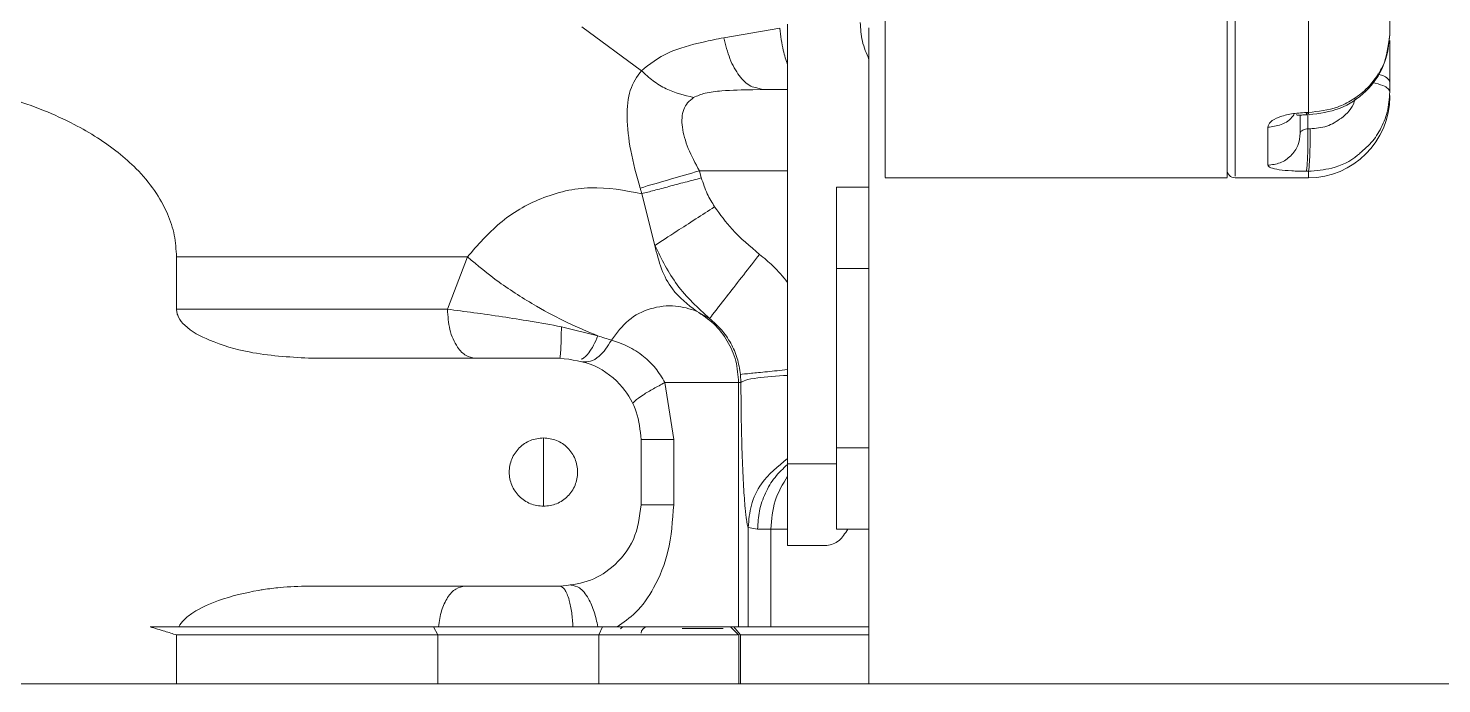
# Model space of a CAD drawing. Header units: millimetres. Extents: x 169 to 14583, y -399 to 10804.
# Drawn here: x 9263.3 to 9350.2, y 2595.5 to 2635.7 of the extents above; entities that cross this region are included whole.
import ezdxf

# ---------------------------------------------------------------- set-up
doc = ezdxf.new("R2010")
doc.units = ezdxf.units.MM
doc.header["$LTSCALE"] = 35

msp = doc.modelspace()

# ---------------------------------------------------------------- linework, layer by layer
at = {"color": 7, "linetype": 'Continuous', "lineweight": 18}
for p, q in [((9297.321, 2635.802), (9300.981, 2633.114)), ((9309.485, 2635.718), (9306.047, 2635.136)), ((9346.967, 2634.972), (9346.967, 2632.419)), ((9314.967, 2625.964), (9314.967, 2633.809)), ((9307.838, 2631.943), (9308.426, 2631.964)), ((9308.087, 2632.06), (9308.427, 2631.964)), ((9308.427, 2631.964), (9309.967, 2631.964)), ((9346.967, 2632.419), (9346.967, 2631.815)), ((9346.967, 2631.538), (9346.967, 2631.596)), ((9341.941, 2630.406), (9341.941, 2629.545)), ((9304.546, 2626.964), (9304.666, 2626.529)), ((9304.546, 2626.964), (9309.967, 2626.964)), ((9309.967, 2620.117), (9309.967, 2626.964)), ((9315.967, 2626.538), (9336.967, 2626.538)), ((9337.467, 2626.538), (9341.967, 2626.538)), ((9301.009, 2625.559), (9301.81, 2622.389)), ((9314.967, 2625.964), (9312.967, 2625.964)), ((9312.967, 2625.964), (9312.967, 2608.964)), ((9272.421, 2621.679), (9272.421, 2618.464)), ((9290.293, 2621.679), (9289.068, 2618.464)), ((9314.967, 2620.964), (9312.967, 2620.964)), ((9314.967, 2609.964), (9314.967, 2620.964)), ((9305.169, 2617.9), (9304.363, 2618.349)), ((9296.07, 2617.391), (9298.308, 2616.829)), ((9280.535, 2615.464), (9295.967, 2615.464)), ((9307.069, 2614.464), (9307.097, 2613.964)), ((9309.967, 2614.405), (9309.967, 2614.755)), ((9302.43, 2613.964), (9302.967, 2610.464)), ((9306.959, 2598.964), (9306.959, 2613.964)), ((9306.959, 2613.964), (9307.097, 2613.964)), ((9294.967, 2610.564), (9294.967, 2608.464)), ((9300.967, 2610.464), (9300.967, 2606.464)), ((9302.967, 2610.464), (9302.967, 2606.464)), ((9314.967, 2609.964), (9312.967, 2609.964)), ((9309.967, 2608.934), (9309.967, 2609.291)), ((9294.967, 2608.464), (9294.967, 2606.364)), ((9312.967, 2608.964), (9309.967, 2608.964)), ((9309.967, 2608.208), (9309.967, 2608.934)), ((9307.543, 2598.964), (9307.543, 2605.067)), ((9307.543, 2605.067), (9308.122, 2604.964)), ((9308.122, 2604.964), (9308.94, 2604.964)), ((9308.94, 2598.964), (9308.94, 2604.964)), ((9309.967, 2604.964), (9309.967, 2603.964)), ((9313.667, 2604.964), (9312.967, 2604.964)), ((9309.967, 2603.964), (9312.386, 2603.964)), ((9295.967, 2601.464), (9280.535, 2601.464)), ((9272.552, 2598.964), (9270.791, 2598.964)), ((9288.208, 2598.964), (9288.486, 2598.464)), ((9296.78, 2598.964), (9298.31, 2598.964)), ((9298.31, 2598.964), (9299.49, 2598.964)), ((9298.588, 2598.964), (9298.371, 2598.464)), ((9306.955, 2598.464), (9306.456, 2598.964)), ((9306.959, 2598.964), (9307.543, 2598.964)), ((9272.421, 2598.464), (9272.421, 2595.469)), ((9288.486, 2598.464), (9288.486, 2595.469)), ((9298.371, 2595.469), (9298.371, 2598.464)), ((9306.967, 2595.469), (9306.967, 2598.464)), ((8680.279, 2595.469), (9425.279, 2595.469))]:
    msp.add_line(p, q, dxfattribs=at)
at = {"color": 7, "linetype": 'Continuous', "lineweight": 18, "flags": 128}
for points in [[(9341.836, 2630.547), (9341.91, 2630.548), (9341.967, 2630.55)], [(9341.941, 2629.545), (9342.014, 2629.545), (9342.072, 2629.544)], [(9341.967, 2626.935), (9341.894, 2626.936), (9341.836, 2626.936)], [(9314.967, 2598.964), (9314.967, 2602.324), (9314.967, 2604.964)], [(9307.079, 2598.464), (9306.846, 2598.744), (9306.664, 2598.964)], [(9307.079, 2595.469), (9307.079, 2596.044), (9307.079, 2598.464)], [(9314.967, 2595.469), (9314.967, 2596.044), (9314.967, 2598.464)]]:
    msp.add_lwpolyline(points, dxfattribs=at)
at = {"color": 7, "linetype": 'Continuous', "lineweight": 18}
for centre, radius, start, end in [((9341.967, 2631.538), 5, 270, 0), ((9337.467, 2627.038), 0.5, 180, 270), ((9301.367, 2598.564), 0.4, 90, 180)]:
    msp.add_arc(centre, radius, start, end, dxfattribs=at)
for points, knots in [([(9337.467, 2725.555), (9337.467, 2723.901), (9337.467, 2720.594), (9337.467, 2714.767), (9337.467, 2708.43), (9337.467, 2701.627), (9337.467, 2694.493), (9337.467, 2687.15), (9337.467, 2679.727), (9337.467, 2672.352), (9337.467, 2665.156), (9337.467, 2658.263), (9337.467, 2651.795), (9337.467, 2645.863), (9337.467, 2640.573), (9337.467, 2636.016), (9337.467, 2632.275), (9337.467, 2629.398), (9337.467, 2627.502), (9337.467, 2626.564), (9337.467, 2626.637), (9337.467, 2626.661)], [0, 0, 0, 0, 0.05406, 0.10812, 0.162179, 0.216239, 0.270299, 0.324359, 0.378418, 0.432478, 0.486538, 0.540598, 0.594658, 0.648717, 0.702777, 0.756837, 0.810897, 0.864956, 0.919016, 0.973076, 1, 1, 1, 1]), ([(9346.967, 2681.882), (9346.967, 2679.395), (9346.967, 2674.425), (9346.967, 2667.151), (9346.967, 2660.2), (9346.967, 2653.721), (9346.967, 2647.865), (9346.967, 2642.77), (9346.967, 2638.44), (9346.967, 2636.362), (9346.967, 2635.322)], [0, 0, 0, 0, 0.1250696, 0.2499984, 0.3749278, 0.4999991, 0.625065, 0.7499849, 0.8749119, 1, 1, 1, 1]), ([(9315.967, 2648.577), (9315.967, 2646.372), (9315.967, 2641.963), (9315.967, 2636.522), (9315.967, 2632.103), (9315.967, 2628.915), (9315.967, 2626.902), (9315.967, 2626.667), (9315.967, 2626.55)], [0, 0, 0, 0, 0.1671796, 0.3343592, 0.5015389, 0.6687185, 0.8358981, 1, 1, 1, 1]), ([(9336.967, 2648.577), (9336.967, 2647.081), (9336.967, 2644.094), (9336.967, 2640.119), (9336.967, 2636.567), (9336.967, 2633.506), (9336.967, 2630.964), (9336.967, 2628.967), (9336.967, 2627.549), (9336.967, 2626.683), (9336.967, 2626.598), (9336.967, 2626.557)], [0, 0, 0, 0, 0.112115, 0.22392, 0.335716, 0.447803, 0.559897, 0.671705, 0.783513, 0.895605, 1, 1, 1, 1]), ([(9309.967, 2633.463), (9309.967, 2633.844), (9309.967, 2634.574), (9309.967, 2635.518), (9309.967, 2635.969)], [0, 0, 0, 0, 0.521748, 1, 1, 1, 1]), ([(9314.967, 2633.809), (9314.81, 2634.175), (9314.498, 2634.9), (9314.451, 2635.687), (9314.428, 2636.077)], [0, 0, 0, 0, 0.504889, 1, 1, 1, 1]), ([(9306.047, 2635.136), (9305.621, 2635.052), (9304.394, 2634.811), (9302.442, 2634.257), (9301.491, 2633.514), (9300.981, 2633.114)], [0, 0, 0, 0, 0.197935, 0.569481, 1, 1, 1, 1]), ([(9306.047, 2635.136), (9306.16, 2634.69), (9306.389, 2633.783), (9306.978, 2632.769), (9307.568, 2632.163), (9307.957, 2632.086), (9308.087, 2632.06)], [0, 0, 0, 0, 0.279363, 0.568949, 0.855624, 1, 1, 1, 1]), ([(9309.485, 2635.718), (9309.545, 2635.251), (9309.652, 2634.416), (9309.871, 2633.754), (9309.967, 2633.463)], [0, 0, 0, 0, 0.56, 1, 1, 1, 1]), ([(9314.967, 2633.809), (9314.967, 2633.941), (9314.967, 2634.183), (9314.967, 2634.654), (9314.967, 2635.18), (9314.967, 2635.561), (9314.967, 2635.747)], [0, 0, 0, 0, 0.306299, 0.563485, 0.78706, 1, 1, 1, 1]), ([(9341.967, 2630.55), (9342.578, 2630.617), (9343.529, 2630.721), (9344.7, 2631.311), (9345.61, 2632.007), (9346.333, 2632.926), (9346.859, 2634.074), (9346.928, 2634.874), (9346.967, 2635.322)], [0, 0, 0, 0, 0.232554, 0.361939, 0.49973, 0.676354, 0.818742, 1, 1, 1, 1]), ([(9342.006, 2630.407), (9342.649, 2630.49), (9343.937, 2630.657), (9345.57, 2631.78), (9346.721, 2633.369), (9346.875, 2634.621), (9346.953, 2635.248)], [0, 0, 0, 0, 0.248743, 0.49832, 0.748718, 1, 1, 1, 1]), ([(9309.967, 2631.964), (9309.967, 2632.032), (9309.967, 2632.163), (9309.967, 2633.04), (9309.967, 2633.463)], [0, 0, 0, 0, 0.518195, 1, 1, 1, 1]), ([(9232.065, 2627.165), (9232.437, 2627.507), (9233.201, 2628.212), (9234.529, 2629.117), (9236.107, 2630), (9237.953, 2630.815), (9240.061, 2631.533), (9242.905, 2632.26), (9246.637, 2632.847), (9250.683, 2633.04), (9254.298, 2632.891), (9257.236, 2632.557), (9259.857, 2632.06), (9262.175, 2631.44), (9264.226, 2630.717), (9266.018, 2629.902), (9267.552, 2629.026), (9268.834, 2628.12), (9270.03, 2627.056), (9271.089, 2625.812), (9271.87, 2624.421), (9272.338, 2623.033), (9272.393, 2622.127), (9272.421, 2621.679)], [0, 0, 0, 0, 0.0324927, 0.0667479, 0.1030836, 0.1486781, 0.1962657, 0.2461918, 0.3372481, 0.4387514, 0.5061415, 0.5697754, 0.6287467, 0.677512, 0.7239702, 0.7684505, 0.8039421, 0.8374228, 0.8691999, 0.9067455, 0.9418224, 0.9712837, 1, 1, 1, 1]), ([(9300.981, 2633.114), (9300.72, 2632.755), (9300.219, 2632.064), (9300.05, 2630.311), (9300.268, 2628.2), (9300.69, 2626.684), (9300.906, 2625.907)], [0, 0, 0, 0, 0.262901, 0.504632, 0.746122, 1, 1, 1, 1]), ([(9300.981, 2633.114), (9301.214, 2632.901), (9301.679, 2632.474), (9302.742, 2631.82), (9303.617, 2631.608), (9304.192, 2631.468)], [0, 0, 0, 0, 0.256468, 0.51183, 1, 1, 1, 1]), ([(9346.967, 2632.419), (9346.929, 2632.506), (9346.853, 2632.68), (9346.504, 2632.848), (9346.237, 2632.897), (9346.212, 2632.902)], [0, 0, 0, 0, 0.475227, 0.950455, 1, 1, 1, 1]), ([(9304.192, 2631.468), (9304.418, 2631.565), (9304.911, 2631.776), (9306.175, 2631.917), (9307.193, 2631.933), (9307.838, 2631.943)], [0, 0, 0, 0, 0.237992, 0.517343, 1, 1, 1, 1]), ([(9309.967, 2626.964), (9309.967, 2627.697), (9309.967, 2629.165), (9309.967, 2630.808), (9309.967, 2631.789), (9309.967, 2631.905), (9309.967, 2631.964)], [0, 0, 0, 0, 0.279619, 0.559238, 0.779619, 1, 1, 1, 1]), ([(9346.967, 2631.815), (9346.936, 2631.396), (9346.876, 2630.587), (9346.413, 2629.496), (9345.853, 2628.661), (9345.389, 2628.268), (9345.205, 2628.112)], [0, 0, 0, 0, 0.296721, 0.573679, 0.830824, 1, 1, 1, 1]), ([(9345.845, 2632.373), (9345.859, 2632.371), (9346.145, 2632.348), (9346.528, 2632.219), (9346.903, 2632.024), (9346.946, 2631.885), (9346.967, 2631.815)], [0, 0, 0, 0, 0.019204, 0.399951, 0.699976, 1, 1, 1, 1]), ([(9304.192, 2631.468), (9304.061, 2631.367), (9303.804, 2631.169), (9303.566, 2630.742), (9303.459, 2630.232), (9303.495, 2629.448), (9303.824, 2628.313), (9304.301, 2627.421), (9304.546, 2626.964)], [0, 0, 0, 0, 0.127549, 0.250366, 0.37088, 0.491672, 0.739478, 1, 1, 1, 1]), ([(9344.841, 2631.43), (9344.826, 2631.354), (9344.73, 2630.863), (9344.09, 2630.219), (9343.124, 2629.64), (9342.422, 2629.576), (9342.072, 2629.544)], [0, 0, 0, 0, 0.066542, 0.42986, 0.715293, 1, 1, 1, 1]), ([(9339.467, 2629.64), (9339.503, 2629.751), (9339.575, 2629.972), (9340.125, 2630.27), (9340.903, 2630.489), (9341.528, 2630.528), (9341.836, 2630.547)], [0, 0, 0, 0, 0.258239, 0.513039, 0.759755, 1, 1, 1, 1]), ([(9339.467, 2629.64), (9339.749, 2629.676), (9340.333, 2629.751), (9340.911, 2630.129), (9341.077, 2630.432), (9341.102, 2630.479)], [0, 0, 0, 0, 0.440559, 0.913281, 1, 1, 1, 1]), ([(9341.23, 2630.415), (9341.229, 2630.407), (9341.227, 2630.374), (9341.328, 2630.375), (9341.548, 2630.391), (9341.764, 2630.4), (9341.875, 2630.404)], [0, 0, 0, 0, 0.090546, 0.382541, 0.68118, 1, 1, 1, 1]), ([(9341.467, 2629.282), (9341.467, 2629.573), (9341.467, 2629.87), (9341.467, 2630.376), (9341.467, 2630.385)], [0, 0, 0, 0, 0.982904, 1, 1, 1, 1]), ([(9341.836, 2630.547), (9341.847, 2630.475), (9341.857, 2630.4), (9341.866, 2630.413), (9341.867, 2630.414)], [0, 0, 0, 0, 0.97555, 1, 1, 1, 1]), ([(9341.867, 2630.414), (9341.877, 2630.405), (9341.892, 2630.392), (9341.902, 2630.512), (9341.905, 2630.548)], [0, 0, 0, 0, 0.6987981, 1, 1, 1, 1]), ([(9341.967, 2630.55), (9341.977, 2630.483), (9341.991, 2630.396), (9342.003, 2630.421), (9342.006, 2630.427)], [0, 0, 0, 0, 0.752595, 1, 1, 1, 1]), ([(9339.467, 2627.31), (9339.467, 2627.642), (9339.467, 2628.235), (9339.467, 2629.211), (9339.467, 2629.64)], [0, 0, 0, 0, 0.559965, 1, 1, 1, 1]), ([(9341.941, 2629.545), (9341.892, 2629.541), (9341.792, 2629.532), (9341.665, 2629.487), (9341.559, 2629.427), (9341.483, 2629.354), (9341.472, 2629.306), (9341.467, 2629.282)], [0, 0, 0, 0, 0.165032, 0.34147, 0.531007, 0.764847, 1, 1, 1, 1]), ([(9341.836, 2626.936), (9341.847, 2626.979), (9341.87, 2627.068), (9341.902, 2627.459), (9341.929, 2628.053), (9341.945, 2628.801), (9341.942, 2629.305), (9341.941, 2629.545)], [0, 0, 0, 0, 0.17411, 0.365376, 0.564563, 0.793105, 1, 1, 1, 1]), ([(9342.072, 2629.544), (9342.073, 2629.344), (9342.075, 2628.923), (9342.065, 2628.252), (9342.042, 2627.609), (9342.008, 2627.106), (9341.98, 2626.99), (9341.967, 2626.935)], [0, 0, 0, 0, 0.174108, 0.365376, 0.564565, 0.793108, 1, 1, 1, 1]), ([(9345.205, 2628.112), (9345.135, 2628.046), (9344.637, 2627.578), (9343.525, 2627.068), (9342.449, 2626.976), (9341.967, 2626.935)], [0, 0, 0, 0, 0.083463, 0.589886, 1, 1, 1, 1]), ([(9341.836, 2626.936), (9341.529, 2626.942), (9340.908, 2626.955), (9340.129, 2627.03), (9339.58, 2627.148), (9339.505, 2627.255), (9339.467, 2627.31)], [0, 0, 0, 0, 0.237775, 0.481922, 0.737416, 1, 1, 1, 1]), ([(9300.906, 2625.907), (9301.493, 2626.077), (9302.541, 2626.382), (9303.933, 2626.786), (9304.546, 2626.964)], [0, 0, 0, 0, 0.56, 1, 1, 1, 1]), ([(9304.666, 2626.529), (9304.33, 2626.44), (9303.647, 2626.259), (9302.66, 2625.997), (9301.743, 2625.754), (9301.253, 2625.624), (9301.009, 2625.559)], [0, 0, 0, 0, 0.242928, 0.494339, 0.748679, 1, 1, 1, 1]), ([(9304.666, 2626.529), (9304.776, 2626.197), (9304.982, 2625.574), (9305.325, 2625.015), (9305.484, 2624.755)], [0, 0, 0, 0, 0.533658, 1, 1, 1, 1]), ([(9341.967, 2626.935), (9341.967, 2626.712), (9341.967, 2626.46), (9341.967, 2626.562), (9341.967, 2626.573)], [0, 0, 0, 0, 0.886428, 1, 1, 1, 1]), ([(9301.009, 2625.559), (9299.963, 2625.758), (9297.908, 2626.148), (9294.911, 2625.444), (9292.32, 2623.989), (9290.937, 2622.412), (9290.293, 2621.679)], [0, 0, 0, 0, 0.28346, 0.556436, 0.793772, 1, 1, 1, 1]), ([(9300.906, 2625.907), (9300.926, 2625.842), (9300.961, 2625.726), (9300.995, 2625.61), (9301.009, 2625.559)], [0, 0, 0, 0, 0.560061, 1, 1, 1, 1]), ([(9314.967, 2620.964), (9314.967, 2621.697), (9314.967, 2623.165), (9314.967, 2624.808), (9314.967, 2625.789), (9314.967, 2625.905), (9314.967, 2625.964)], [0, 0, 0, 0, 0.279619, 0.559238, 0.779619, 1, 1, 1, 1]), ([(9305.484, 2624.755), (9305.094, 2624.504), (9304.285, 2623.983), (9302.892, 2623.085), (9302.223, 2622.654), (9301.81, 2622.389)], [0, 0, 0, 0, 0.26352, 0.546533, 1, 1, 1, 1]), ([(9308.248, 2621.836), (9307.659, 2622.327), (9306.62, 2623.192), (9305.827, 2624.283), (9305.484, 2624.755)], [0, 0, 0, 0, 0.56792, 1, 1, 1, 1]), ([(9301.81, 2622.389), (9301.93, 2621.897), (9302.171, 2620.906), (9302.963, 2619.428), (9303.834, 2618.757), (9304.363, 2618.349)], [0, 0, 0, 0, 0.278567, 0.561109, 1, 1, 1, 1]), ([(9301.81, 2622.389), (9302.228, 2621.545), (9303.085, 2619.809), (9304.462, 2618.548), (9305.169, 2617.9)], [0, 0, 0, 0, 0.486406, 1, 1, 1, 1]), ([(9290.293, 2621.679), (9290.921, 2621.157), (9292.199, 2620.094), (9294.366, 2618.716), (9296.45, 2617.599), (9297.693, 2617.084), (9298.308, 2616.829)], [0, 0, 0, 0, 0.273879, 0.557897, 0.781638, 1, 1, 1, 1]), ([(9305.169, 2617.9), (9305.235, 2617.984), (9305.372, 2618.16), (9306.206, 2619.225), (9307.225, 2620.528), (9307.916, 2621.411), (9308.248, 2621.836)], [0, 0, 0, 0, 0.270667, 0.562324, 0.789331, 1, 1, 1, 1]), ([(9309.967, 2620.117), (9309.675, 2620.466), (9309.153, 2621.091), (9308.525, 2621.608), (9308.248, 2621.836)], [0, 0, 0, 0, 0.559942, 1, 1, 1, 1]), ([(9309.967, 2614.755), (9309.967, 2615.274), (9309.967, 2616.468), (9309.967, 2618.245), (9309.967, 2619.52), (9309.967, 2620.117)], [0, 0, 0, 0, 0.289739, 0.667074, 1, 1, 1, 1]), ([(9304.363, 2618.349), (9303.952, 2618.485), (9303.116, 2618.762), (9301.576, 2618.588), (9300.148, 2617.905), (9299.472, 2617.009), (9299.139, 2616.568)], [0, 0, 0, 0, 0.261508, 0.531401, 0.76969, 1, 1, 1, 1]), ([(9272.421, 2618.464), (9272.427, 2618.381), (9272.44, 2618.211), (9272.584, 2617.859), (9273.163, 2617.172), (9274.664, 2616.414), (9277.223, 2615.653), (9279.304, 2615.534), (9280.535, 2615.464)], [0, 0, 0, 0, 0.027077, 0.055886, 0.123248, 0.317368, 0.5963, 1, 1, 1, 1]), ([(9289.068, 2618.464), (9289.098, 2618.038), (9289.16, 2617.154), (9289.618, 2616.148), (9290.188, 2615.562), (9290.575, 2615.495), (9290.762, 2615.464)], [0, 0, 0, 0, 0.270262, 0.56243, 0.789737, 1, 1, 1, 1]), ([(9289.068, 2618.464), (9289.6, 2618.397), (9290.661, 2618.263), (9292.397, 2618.014), (9294.215, 2617.729), (9295.432, 2617.507), (9296.07, 2617.391)], [0, 0, 0, 0, 0.2519664, 0.502459, 0.7393743, 1, 1, 1, 1]), ([(9304.363, 2618.349), (9304.738, 2618.105), (9305.486, 2617.616), (9306.307, 2616.539), (9306.856, 2615.302), (9306.924, 2614.41), (9306.959, 2613.964)], [0, 0, 0, 0, 0.25, 0.5, 0.75, 1, 1, 1, 1]), ([(9305.169, 2617.9), (9305.423, 2617.677), (9305.929, 2617.233), (9306.497, 2616.39), (9306.909, 2615.461), (9307.015, 2614.796), (9307.069, 2614.464)], [0, 0, 0, 0, 0.250234, 0.500294, 0.750201, 1, 1, 1, 1]), ([(9295.967, 2615.464), (9295.979, 2615.493), (9296.003, 2615.554), (9296.034, 2616.019), (9296.057, 2616.651), (9296.066, 2617.146), (9296.07, 2617.391)], [0, 0, 0, 0, 0.262939, 0.546981, 0.775778, 1, 1, 1, 1]), ([(9297.284, 2615.407), (9297.31, 2615.41), (9297.453, 2615.431), (9297.721, 2615.729), (9298.046, 2616.22), (9298.222, 2616.629), (9298.308, 2616.829)], [0, 0, 0, 0, 0.0771935, 0.4396499, 0.7247105, 1, 1, 1, 1]), ([(9298.308, 2616.829), (9298.449, 2616.786), (9298.732, 2616.698), (9299.003, 2616.612), (9299.139, 2616.568)], [0, 0, 0, 0, 0.497782, 1, 1, 1, 1]), ([(9297.394, 2615.256), (9297.546, 2615.24), (9297.855, 2615.209), (9298.347, 2615.52), (9298.788, 2615.986), (9299.024, 2616.377), (9299.139, 2616.568)], [0, 0, 0, 0, 0.274902, 0.561249, 0.785098, 1, 1, 1, 1]), ([(9299.139, 2616.568), (9299.478, 2616.455), (9300.159, 2616.228), (9301.093, 2615.627), (9301.887, 2614.866), (9302.247, 2614.268), (9302.43, 2613.964)], [0, 0, 0, 0, 0.264726, 0.532753, 0.762344, 1, 1, 1, 1]), ([(9295.967, 2615.464), (9296.701, 2615.369), (9298.168, 2615.181), (9299.812, 2613.842), (9300.792, 2612.193), (9300.909, 2611.04), (9300.967, 2610.464)], [0, 0, 0, 0, 0.279619, 0.559238, 0.779619, 1, 1, 1, 1]), ([(9309.967, 2614.755), (9309.535, 2614.712), (9308.654, 2614.623), (9307.472, 2614.504), (9307.22, 2614.479), (9307.069, 2614.464)], [0, 0, 0, 0, 0.276238, 0.562891, 1, 1, 1, 1]), ([(9307.097, 2613.964), (9307.166, 2614.013), (9307.309, 2614.114), (9308.196, 2614.281), (9309.3, 2614.358), (9309.967, 2614.405)], [0, 0, 0, 0, 0.276043, 0.562519, 1, 1, 1, 1]), ([(9309.967, 2609.291), (9309.967, 2609.482), (9309.967, 2609.827), (9309.967, 2611.058), (9309.967, 2612.58), (9309.967, 2613.807), (9309.967, 2614.405)], [0, 0, 0, 0, 0.27692, 0.502144, 0.757468, 1, 1, 1, 1]), ([(9300.463, 2612.651), (9300.481, 2612.705), (9300.518, 2612.815), (9301.019, 2613.169), (9301.686, 2613.57), (9302.186, 2613.835), (9302.43, 2613.964)], [0, 0, 0, 0, 0.272753, 0.561636, 0.787057, 1, 1, 1, 1]), ([(9302.43, 2613.964), (9303.063, 2613.964), (9304.33, 2613.964), (9305.777, 2613.964), (9306.717, 2613.964), (9306.881, 2613.964), (9306.959, 2613.964)], [0, 0, 0, 0, 0.262753, 0.525567, 0.774626, 1, 1, 1, 1]), ([(9307.097, 2613.964), (9307.104, 2613.17), (9307.118, 2611.553), (9307.178, 2609.363), (9307.26, 2607.533), (9307.352, 2606.269), (9307.431, 2605.586), (9307.485, 2605.284), (9307.513, 2605.164), (9307.528, 2605.112), (9307.535, 2605.09), (9307.539, 2605.077), (9307.541, 2605.071), (9307.543, 2605.067)], [0, 0, 0, 0, 0.18143, 0.369787, 0.550265, 0.722959, 0.854779, 0.925717, 0.962441, 0.981116, 0.99053, 0.994076, 1, 1, 1, 1]), ([(9294.967, 2610.564), (9294.692, 2610.532), (9294.143, 2610.469), (9293.444, 2609.983), (9292.976, 2609.289), (9292.812, 2608.464), (9292.976, 2607.638), (9293.444, 2606.944), (9294.143, 2606.458), (9294.692, 2606.395), (9294.967, 2606.364)], [0, 0, 0, 0, 0.125, 0.25, 0.375, 0.5, 0.625, 0.75, 0.875, 1, 1, 1, 1]), ([(9294.967, 2606.364), (9295.242, 2606.395), (9295.792, 2606.458), (9296.491, 2606.944), (9296.958, 2607.638), (9297.122, 2608.464), (9296.958, 2609.289), (9296.491, 2609.983), (9295.792, 2610.469), (9295.242, 2610.532), (9294.967, 2610.564)], [0, 0, 0, 0, 0.1250003, 0.2500004, 0.3749998, 0.5, 0.6250002, 0.7499996, 0.8749997, 1, 1, 1, 1]), ([(9300.967, 2610.464), (9300.993, 2610.464), (9301.045, 2610.464), (9301.473, 2610.464), (9302.121, 2610.464), (9302.689, 2610.464), (9302.967, 2610.464)], [0, 0, 0, 0, 0.240461, 0.495159, 0.752453, 1, 1, 1, 1]), ([(9314.967, 2604.964), (9314.967, 2605.058), (9314.967, 2605.246), (9314.967, 2606.586), (9314.967, 2608.234), (9314.967, 2609.387), (9314.967, 2609.964)], [0, 0, 0, 0, 0.279619, 0.559238, 0.779619, 1, 1, 1, 1]), ([(9307.543, 2605.067), (9307.585, 2605.527), (9307.672, 2606.465), (9308.398, 2608.043), (9309.374, 2608.82), (9309.967, 2609.291)], [0, 0, 0, 0, 0.2740148, 0.559231, 1, 1, 1, 1]), ([(9308.122, 2604.964), (9308.145, 2605.337), (9308.191, 2606.097), (9308.57, 2607.184), (9309.15, 2608.174), (9309.697, 2608.683), (9309.967, 2608.934)], [0, 0, 0, 0, 0.244221, 0.496663, 0.750841, 1, 1, 1, 1]), ([(9309.967, 2604.964), (9309.967, 2605.237), (9309.967, 2605.81), (9309.968, 2606.655), (9309.966, 2607.496), (9309.967, 2607.955), (9309.967, 2608.208)], [0, 0, 0, 0, 0.194427, 0.408012, 0.67417, 1, 1, 1, 1]), ([(9312.967, 2608.964), (9312.967, 2608.575), (9312.967, 2607.803), (9312.967, 2606.712), (9312.967, 2605.724), (9312.967, 2605.218), (9312.967, 2604.964)], [0, 0, 0, 0, 0.251234, 0.499501, 0.747995, 1, 1, 1, 1]), ([(9300.967, 2606.464), (9300.873, 2605.73), (9300.684, 2604.263), (9299.345, 2602.619), (9297.697, 2601.638), (9296.544, 2601.522), (9295.967, 2601.464)], [0, 0, 0, 0, 0.279619, 0.559238, 0.779619, 1, 1, 1, 1]), ([(9302.967, 2606.464), (9302.901, 2605.49), (9302.781, 2603.712), (9301.893, 2601.474), (9300.794, 2599.864), (9299.886, 2599.237), (9299.49, 2598.964)], [0, 0, 0, 0, 0.337159, 0.615519, 0.832075, 1, 1, 1, 1]), ([(9300.967, 2606.464), (9300.995, 2606.464), (9301.05, 2606.464), (9301.483, 2606.464), (9302.123, 2606.464), (9302.686, 2606.464), (9302.967, 2606.464)], [0, 0, 0, 0, 0.25, 0.5, 0.75, 1, 1, 1, 1]), ([(9308.94, 2604.964), (9309.136, 2604.964), (9309.485, 2604.964), (9309.82, 2604.964), (9309.967, 2604.964)], [0, 0, 0, 0, 0.559999, 1, 1, 1, 1]), ([(9312.386, 2603.964), (9312.643, 2604.014), (9313.116, 2604.106), (9313.494, 2604.695), (9313.667, 2604.964)], [0, 0, 0, 0, 0.544573, 1, 1, 1, 1]), ([(9314.967, 2604.964), (9314.738, 2604.964), (9314.328, 2604.964), (9313.869, 2604.964), (9313.667, 2604.964)], [0, 0, 0, 0, 0.5599962, 1, 1, 1, 1]), ([(9280.535, 2601.464), (9279.949, 2601.447), (9279.021, 2601.421), (9278, 2601.287), (9276.727, 2601.08), (9275.232, 2600.718), (9273.709, 2600.045), (9272.893, 2599.456), (9272.656, 2599.114), (9272.552, 2598.964)], [0, 0, 0, 0, 0.204325, 0.323135, 0.35853, 0.654022, 0.856137, 0.936542, 1, 1, 1, 1]), ([(9295.967, 2601.464), (9296.071, 2601.422), (9296.286, 2601.336), (9296.544, 2600.69), (9296.715, 2599.859), (9296.759, 2599.256), (9296.78, 2598.964)], [0, 0, 0, 0, 0.269135, 0.557973, 0.78508, 1, 1, 1, 1]), ([(9296.658, 2601.512), (9296.832, 2601.49), (9297.196, 2601.445), (9297.709, 2600.796), (9298.101, 2599.919), (9298.242, 2599.276), (9298.31, 2598.964)], [0, 0, 0, 0, 0.264655, 0.55375, 0.783056, 1, 1, 1, 1]), ([(9270.791, 2598.964), (9271.096, 2598.873), (9271.64, 2598.71), (9272.182, 2598.539), (9272.421, 2598.464)], [0, 0, 0, 0, 0.558815, 1, 1, 1, 1]), ([(9288.51, 2598.964), (9287.105, 2598.964), (9284.296, 2598.964), (9279.012, 2598.964), (9275.003, 2598.964), (9272.552, 2598.964)], [0, 0, 0, 0, 0.280197, 0.560073, 1, 1, 1, 1]), ([(9299.49, 2598.964), (9300.145, 2598.964), (9301.454, 2598.964), (9303.412, 2598.964), (9305.18, 2598.964), (9306.573, 2598.964), (9306.83, 2598.964), (9306.959, 2598.964)], [0, 0, 0, 0, 0.186812, 0.373624, 0.560436, 0.780218, 1, 1, 1, 1]), ([(9306.016, 2598.864), (9305.791, 2598.864), (9305.244, 2598.864), (9304.437, 2598.864), (9303.794, 2598.864), (9303.474, 2598.864), (9303.502, 2598.864), (9303.507, 2598.864)], [0, 0, 0, 0, 0.17826, 0.4329, 0.687516, 0.94201, 1, 1, 1, 1]), ([(9307.543, 2598.964), (9307.654, 2598.964), (9307.852, 2598.964), (9308.608, 2598.964), (9308.94, 2598.964)], [0, 0, 0, 0, 0.55971, 1, 1, 1, 1]), ([(9308.94, 2598.964), (9310.255, 2598.964), (9312.603, 2598.964), (9314.245, 2598.964), (9314.967, 2598.964)], [0, 0, 0, 0, 0.559943, 1, 1, 1, 1]), ([(9314.967, 2598.464), (9314.967, 2598.559), (9314.967, 2598.73), (9314.967, 2598.892), (9314.967, 2598.964)], [0, 0, 0, 0, 0.561178, 1, 1, 1, 1]), ([(9288.486, 2598.464), (9289.336, 2598.464), (9291.036, 2598.464), (9293.752, 2598.464), (9296.248, 2598.464), (9297.664, 2598.464), (9298.371, 2598.464)], [0, 0, 0, 0, 0.2798343, 0.5596687, 0.7798343, 1, 1, 1, 1]), ([(9298.371, 2598.464), (9298.951, 2598.464), (9300.11, 2598.464), (9301.996, 2598.464), (9303.764, 2598.464), (9305.284, 2598.464), (9306.357, 2598.464), (9306.911, 2598.464), (9306.895, 2598.464), (9306.891, 2598.464)], [0, 0, 0, 0, 0.157727, 0.315454, 0.47318, 0.630907, 0.788634, 0.94636, 1, 1, 1, 1]), ([(9314.967, 2598.464), (9314.399, 2598.464), (9313.263, 2598.464), (9310.742, 2598.464), (9308.468, 2598.464), (9307.079, 2598.464)], [0, 0, 0, 0, 0.280042, 0.560084, 1, 1, 1, 1])]:
    msp.add_open_spline(points, degree=3, knots=knots, dxfattribs=at)
for points in [[(9341.967, 2682.194), (9341.967, 2679.433), (9341.967, 2673.909), (9341.967, 2665.815), (9341.967, 2658.086), (9341.967, 2650.893), (9341.967, 2644.386), (9341.967, 2638.734), (9341.967, 2633.959), (9341.967, 2631.686), (9341.967, 2630.55)], [(9339.467, 2627.31), (9339.729, 2627.34), (9340.253, 2627.399), (9340.914, 2627.855), (9341.377, 2628.507), (9341.437, 2629.024), (9341.467, 2629.282)], [(9272.421, 2621.679), (9274.521, 2621.679), (9278.723, 2621.679), (9284.72, 2621.679), (9288.436, 2621.679), (9290.293, 2621.679)], [(9272.421, 2618.464), (9275.338, 2618.464), (9281.174, 2618.464), (9286.437, 2618.464), (9289.068, 2618.464)], [(9308.94, 2604.964), (9308.987, 2605.558), (9309.081, 2606.746), (9309.672, 2607.72), (9309.967, 2608.208)], [(9290.154, 2601.464), (9289.959, 2601.428), (9289.568, 2601.356), (9289.058, 2600.797), (9288.666, 2599.984), (9288.562, 2599.304), (9288.51, 2598.964)], [(9288.51, 2598.964), (9289.133, 2598.964), (9290.381, 2598.964), (9292.491, 2598.964), (9294.665, 2598.964), (9296.075, 2598.964), (9296.78, 2598.964)], [(9299.984, 2598.964), (9299.933, 2598.958), (9299.83, 2598.947), (9299.75, 2598.88), (9299.709, 2598.846)], [(9272.421, 2598.464), (9275.229, 2598.464), (9280.847, 2598.464), (9285.94, 2598.464), (9288.486, 2598.464)]]:
    msp.add_open_spline(points, degree=3, dxfattribs=at)

doc.saveas('drawing.dxf')
